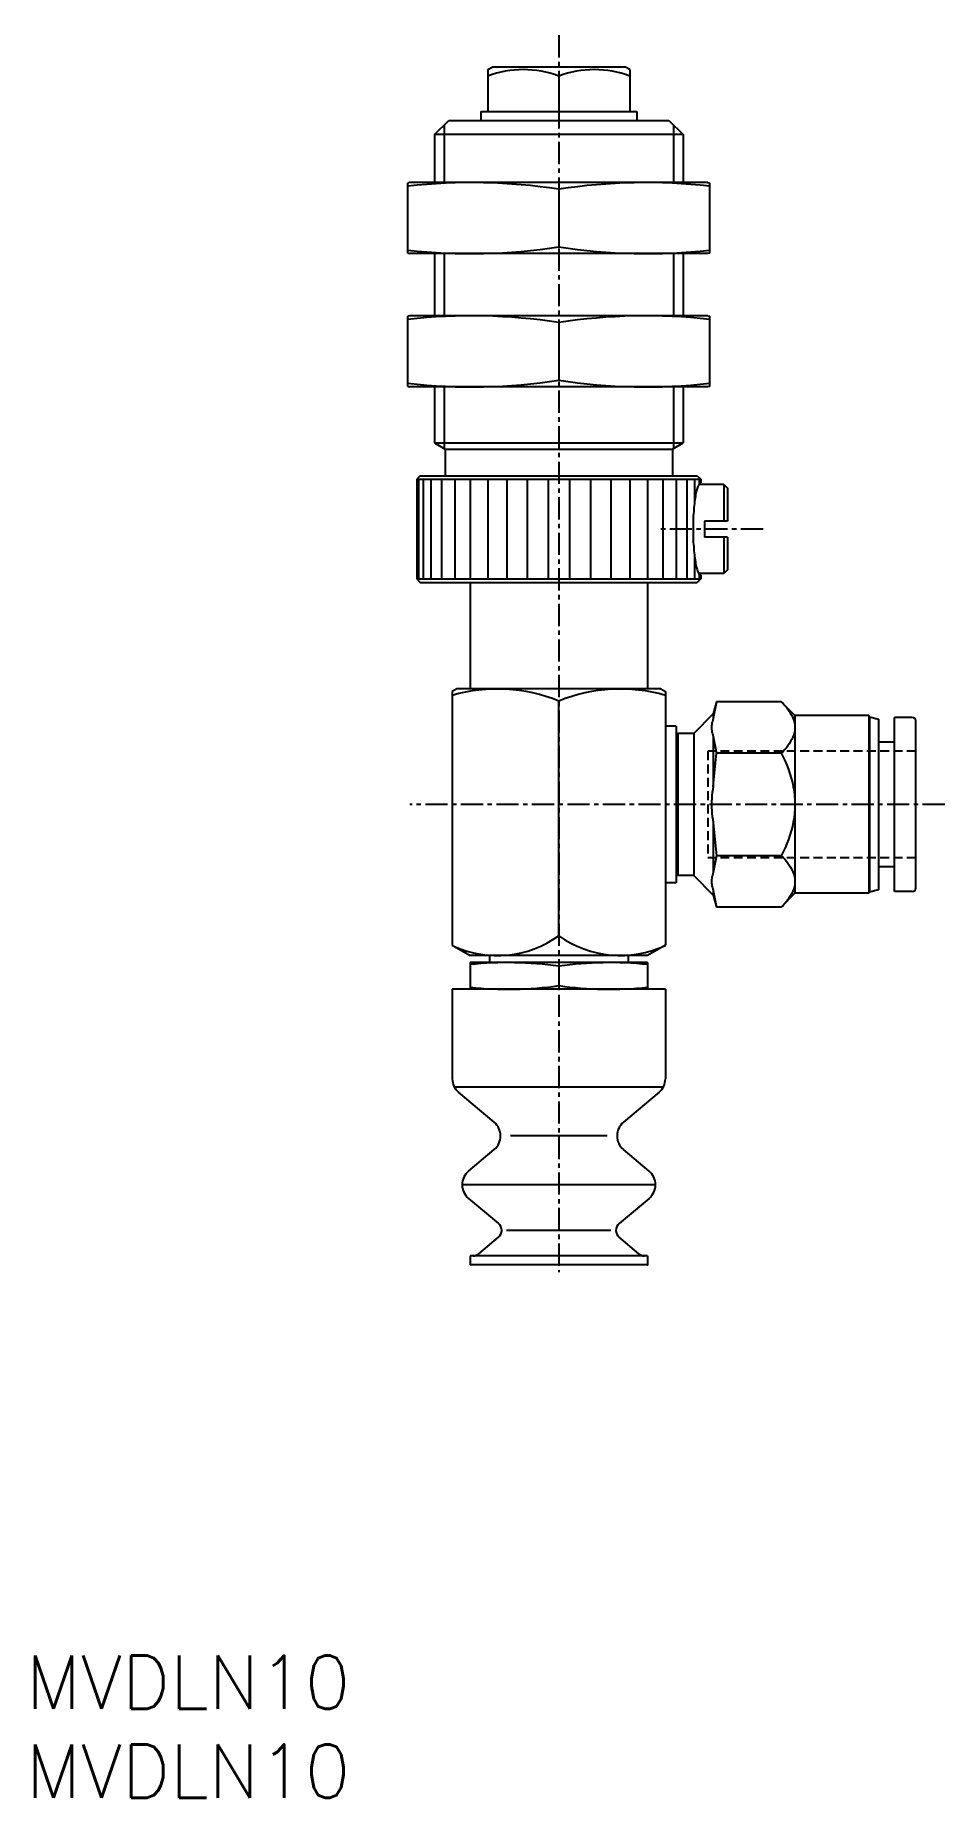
# Model space of a CAD drawing. Extents: x 0.5 to 51.7, y 0 to 99.2.
import ezdxf

# ---------------------------------------------------------------- set-up
doc = ezdxf.new("R2010")
doc.units = 0
doc.linetypes.add('CENTER', pattern=[2, 1.25, -0.25, 0.25, -0.25])
doc.linetypes.add('DASHED', pattern=[0.75, 0.5, -0.25])
doc.layers.get('0').update_dxf_attribs({"linetype": 'CONTINUOUS'})
doc.layers.add('CENTER', color=1, linetype='CENTER')
doc.styles.get("Standard").update_dxf_attribs({"font": 'txt.shx'})

# ---------------------------------------------------------------- blocks, each defined once
blk = doc.blocks.new('*U23')
at = {"color": 7, "linetype": 'CONTINUOUS'}
blk.add_text('MVDLN10', height=3, dxfattribs=at).set_placement((0, 0))
blk = doc.blocks.new('*U24')
at = {"color": 7, "linetype": 'CONTINUOUS'}
blk.add_text('MVDLN10', height=3, dxfattribs=at).set_placement((0, 5))

msp = doc.modelspace()

# ---------------------------------------------------------------- linework, layer by layer
at = {"color": 7, "linetype": 'CONTINUOUS'}
for p, q in [((26, 97.255675), (26.249984, 97.400002)), ((26, 97.255675), (26, 94.900002)), ((33.75, 97.400002), (26.249984, 97.400002)), ((34, 97.255665), (33.75, 97.400002)), ((34, 97.255665), (34, 94.900002)), ((30, 96.898399), (30, 94.900002)), ((23.00001, 93.599998), (23.80001, 94.400002)), ((23.80001, 94.400002), (36.20001, 94.400002)), ((25.60001, 94.900002), (25.60001, 94.400002)), ((25.60001, 94.900002), (34.40001, 94.900002)), ((34.40001, 94.900002), (34.40001, 94.400002)), ((36.20001, 94.400002), (37.00001, 93.600002)), ((23, 93.600002), (23, 90.900005)), ((37.00001, 93.600006), (23.00001, 93.600006)), ((23.5415, 94.141502), (23.5415, 90.900005)), ((36.45851, 94.141502), (36.45851, 90.900005)), ((37, 93.600002), (37, 90.900005)), ((21.6, 90.900009), (21.5, 90.873211)), ((21.5, 86.9268), (21.5, 90.873211)), ((38.40001, 90.900005), (21.60001, 90.900005)), ((30, 90.52087), (30, 87.27914)), ((38.40001, 90.900013), (38.50001, 90.873219)), ((38.5, 86.9268), (38.5, 90.873211)), ((21.50001, 86.926804), (21.60001, 86.900009)), ((38.40001, 86.900005), (21.60001, 86.900005)), ((23, 86.900005), (23, 83.400005)), ((23.5415, 86.900005), (23.5415, 83.400005)), ((36.45851, 86.900005), (36.45851, 83.400005)), ((37, 86.900005), (37, 83.400005)), ((38.49999, 86.926796), (38.4, 86.900002)), ((21.6, 83.400005), (21.5, 83.373211)), ((21.5, 79.4268), (21.5, 83.373211)), ((38.40001, 83.400005), (21.60001, 83.400005)), ((38.40001, 83.400009), (38.50001, 83.373215)), ((38.5, 79.4268), (38.5, 83.373211)), ((30, 83.02087), (30, 79.77914)), ((21.49999, 79.426804), (21.6, 79.400009)), ((38.40001, 79.400005), (21.60001, 79.400005)), ((23, 79.400005), (23, 76.246418)), ((23.5415, 79.400005), (23.5415, 75.933781)), ((36.45851, 79.400005), (36.45851, 75.933781)), ((37, 79.400005), (37, 76.246418)), ((38.5, 79.426796), (38.4, 79.399998)), ((23, 76.246418), (37, 76.246418)), ((23.00001, 76.246414), (23.60001, 75.900002)), ((23.60001, 75.900005), (23.60001, 74.400005)), ((23.60001, 75.900005), (36.40001, 75.900005)), ((36.40001, 75.900009), (37.00001, 76.246418)), ((36.40001, 75.900005), (36.40001, 74.400005)), ((22.20001, 74.400005), (22.00001, 74.200001)), ((22.20001, 74.400005), (37.8, 74.400005)), ((37.8, 74.399998), (38, 74.200001)), ((22, 74.200008), (38, 74.200008)), ((22, 74.200008), (22, 68.60001)), ((22.08936, 74.200008), (22.08936, 68.60001)), ((22.35542, 74.200008), (22.35542, 68.60001)), ((22.79225, 74.200008), (22.79225, 68.60001)), ((23.39009, 74.200008), (23.39009, 68.60001)), ((24.13559, 74.200008), (24.13559, 68.60001)), ((25.01208, 74.200008), (25.01208, 68.60001)), ((26, 74.200008), (26, 68.60001)), ((27.07727, 74.200008), (27.07727, 68.60001)), ((28.21983, 74.200008), (28.21983, 68.60001)), ((29.40216, 74.200008), (29.40216, 68.60001)), ((30.59784, 74.200008), (30.59784, 68.60001)), ((31.78017, 74.200008), (31.78017, 68.60001)), ((32.92273, 74.200008), (32.92273, 68.60001)), ((34, 74.200008), (34, 68.60001)), ((34.98792, 74.200008), (34.98792, 68.60001)), ((35.86441, 74.200008), (35.86441, 68.60001)), ((36.60991, 74.200008), (36.60991, 68.60001)), ((37.20775, 74.200008), (37.20775, 68.60001)), ((37.64458, 74.200008), (37.64458, 72.894123)), ((39.3, 73.900005), (37.88072, 73.900005)), ((37.91064, 74.200008), (37.91064, 73.944378)), ((38, 74.200008), (38, 74.000004)), ((39.3, 73.900005), (39.3, 71.85001)), ((39.3, 73.899998), (39.5, 73.700001)), ((39.5, 73.700008), (39.5, 71.85001)), ((38.2, 71.85001), (38.2, 70.950008)), ((39.5, 71.85001), (38.2, 71.85001)), ((39.5, 70.950008), (38.2, 70.950008)), ((39.3, 70.950008), (39.3, 68.900005)), ((39.5, 70.950008), (39.5, 69.10001)), ((37.64458, 69.905888), (37.64458, 68.60001)), ((22, 68.60001), (38, 68.60001)), ((22, 68.600002), (22.2, 68.400009)), ((38.00001, 68.599998), (37.80001, 68.399998)), ((39.3, 68.900005), (37.88072, 68.900005)), ((37.91064, 68.855633), (37.91064, 68.60001)), ((38, 68.800007), (38, 68.60001)), ((39.49999, 69.100002), (39.3, 68.900009)), ((22.20001, 68.400005), (37.8, 68.400005)), ((25, 68.400005), (25, 62.400005)), ((35, 68.400005), (35, 62.400005)), ((24, 62.255672), (24, 47.977354)), ((24.25001, 62.400002), (24.00001, 62.255665)), ((35.75, 62.400005), (24.25, 62.400005)), ((30, 48.51325), (30, 61.719767)), ((35.75001, 62.400002), (36, 62.255669)), ((36, 62.255672), (36, 47.977354)), ((38.88046, 61.6735), (38.7, 61)), ((42.5265, 61.673504), (38.88046, 61.673504)), ((42.5265, 61.673504), (43.3, 60.900002)), ((38.7, 61), (37.6, 59.9)), ((38.7, 61), (38.7, 60.73262)), ((43.3, 60.899998), (43.3, 50.899998)), ((47.46188, 60.899998), (43.3, 60.899998)), ((47.46188, 60.9), (47.5, 60.833975)), ((47.46188, 60.899998), (47.46188, 50.899998)), ((47.5, 60.833973), (47.5, 50.966026)), ((47.5, 60.833973), (48, 60.699999)), ((48, 60.700001), (48, 51.099998)), ((48.9, 51), (48.9, 60.799999)), ((49.9, 60.799999), (48.9, 60.799999)), ((50.1, 51.2), (50.1, 60.599999)), ((36, 60.299999), (36, 51.5)), ((36.6, 60.299999), (36, 60.299999)), ((36.6, 60.299999), (36.6, 51.5)), ((36.7, 59.900002), (36.6, 59.800001)), ((37.6, 59.899998), (36.7, 59.899998)), ((36.7, 59.899998), (36.7, 51.899998)), ((37.6, 59.899998), (37.6, 51.899998)), ((38.7, 59.727631), (38.7, 56.904987)), ((42.5265, 58.786751), (38.88046, 58.786751)), ((48.9, 59.399998), (48, 59.399998)), ((38.7, 54.895012), (38.7, 52.072365)), ((42.5265, 53.013248), (38.88046, 53.013248)), ((36.7, 51.900002), (36.6, 52)), ((37.6, 51.899998), (36.7, 51.899998)), ((37.6, 51.9), (38.7, 50.799999)), ((48.9, 52.399998), (48, 52.399998)), ((36.6, 51.5), (36, 51.5)), ((38.7, 51.067379), (38.7, 50.799999)), ((38.7, 50.799997), (38.88046, 50.126497)), ((43.3, 50.9), (42.5265, 50.126495)), ((47.46188, 50.899998), (43.3, 50.899998)), ((47.5, 50.966024), (47.46188, 50.899998)), ((48, 51.1), (47.5, 50.966024)), ((49.9, 51), (48.9, 51)), ((42.5265, 50.126495), (38.88046, 50.126495)), ((24, 47.977356), (25.00001, 47.400002)), ((36, 47.97736), (35, 47.400009)), ((35, 47.399998), (25, 47.399998)), ((35, 47), (25, 47)), ((25, 47), (25, 45.5)), ((26.10001, 47.4), (26.10001, 47)), ((30, 46.79274), (30, 45.70726)), ((33.89999, 47.4), (33.89999, 47)), ((35, 47), (35, 45.5)), ((36, 45.5), (24, 45.5)), ((24, 45.5), (24, 40.466309)), ((36, 45.5), (36, 40.466309)), ((35.88463, 40), (24.11537, 40)), ((26.36439, 38.016049), (24.35721, 39.700268)), ((35.64279, 39.70026), (33.63562, 38.016042)), ((32.72269, 37.25), (27.27733, 37.25)), ((24.91293, 35.266043), (26.36438, 36.483957)), ((35.08707, 35.266045), (33.63561, 36.483963)), ((35.44427, 34.5), (24.55573, 34.5)), ((24.91294, 33.733965), (26.60581, 32.313479)), ((35.08706, 33.733953), (33.3942, 32.313472)), ((32.93773, 31.93045), (27.06227, 31.93045)), ((25.49693, 30.616974), (26.6058, 31.547425)), ((34.50307, 30.616986), (33.3942, 31.547437)), ((35, 30.5), (25, 30.5)), ((25, 30.5), (25, 30)), ((35, 30), (25, 30)), ((35, 30.5), (35, 30))]:
    msp.add_line(p, q, dxfattribs=at)
at = {"color": 3, "linetype": 'DASHED'}
for p, q in [((38.4, 58.899998), (38.4, 52.899998)), ((50.1, 58.899998), (38.4, 58.899998)), ((50.1, 52.899998), (38.4, 52.899998))]:
    msp.add_line(p, q, dxfattribs=at)
at = {"color": 7, "linetype": 'CONTINUOUS'}
for points in [[(38, 74.000004, 0.04912685), (37.91527, 73.950582, 0.04912685), (37.83381, 73.803144, 0.04912685), (37.75872, 73.563354, 0.04912685), (37.69291, 73.240428, 0.04912685), (37.6389, 72.846775, 0.04912685), (37.59877, 72.397524, 0.04912685), (37.57406, 71.909939, 0.04912685), (37.56571, 71.402757, 0.04912685), (37.57406, 70.89547, 0.04912685), (37.59877, 70.407572, 0.04912685), (37.6389, 69.957812, 0.04912685), (37.69291, 69.563475, 0.04912685), (37.75872, 69.239715, 0.04912685), (37.83381, 68.998973, 0.04912685), (37.91527, 68.850502, 0.04912685), (38, 68.800007, -1)], [(42.5265, 61.673504, -0.1033037), (43.18215, 60.774144, -0.21661126), (43.18219, 59.686206, -0.1033237), (42.5265, 58.786751)], [(38.7, 60.73262, 0.060459465), (38.61192, 60.40173, 0.069407572), (38.61189, 60.058706, 0.060493448), (38.7, 59.727631)], [(42.5265, 58.786751, -0.076015528), (43.20395, 56.900097, -0.096022704), (43.20403, 54.900329, -0.07603465), (42.5265, 53.013248)], [(38.7, 56.904987, 0.032377862), (38.61133, 56.237274, 0.033596582), (38.61132, 55.562859, 0.032384466), (38.7, 54.895012)], [(42.5265, 53.013248, -0.10330375), (43.18215, 52.113889, -0.2166107), (43.18219, 51.025955, -0.10332411), (42.5265, 50.126495)], [(38.7, 52.072365, 0.06045957), (38.61192, 51.741476, 0.069407382), (38.61189, 51.398455, 0.060493572), (38.7, 51.067379)]]:
    msp.add_lwpolyline(points, format="xyb", dxfattribs=at)
for points in [[(38.88046, 61.673504), (38.79023, 61.203062), (38.7, 60.73262)], [(38.7, 59.727631), (38.79023, 59.257191), (38.88046, 58.786751)], [(38.7, 56.904987), (38.79023, 57.845869), (38.88046, 58.786751)], [(38.7, 54.895012), (38.79023, 53.95413), (38.88046, 53.013248)], [(38.88046, 53.013248), (38.79023, 52.542807), (38.7, 52.072365)], [(38.7, 51.067379), (38.79023, 50.596937), (38.88046, 50.126495)]]:
    msp.add_lwpolyline(points, dxfattribs=at)
for centre, radius, start, end in [((28, 91.478954), 5.776709, 69.743846, 110.25615), ((32, 91.478954), 5.776709, 69.743848, 110.25615), ((25.09253, 58.949625), 31.950384, 81.164573, 96.456027), ((34.90749, 58.949625), 31.950384, 83.543978, 98.835432), ((25.09253, 118.8504), 31.950384, 263.54397, 278.83543), ((34.90749, 118.8504), 31.950384, 261.16457, 276.45603), ((25.09253, 51.449621), 31.950384, 81.164573, 96.456027), ((34.90749, 51.449621), 31.950384, 83.543978, 98.835432), ((25.09253, 111.3504), 31.950384, 263.54397, 278.83543), ((34.90749, 111.3504), 31.950384, 261.16457, 276.45603), ((26.5359, 53.239416), 9.160586, 67.780687, 106.07093), ((33.46411, 53.239416), 9.160586, 73.929071, 112.21931), ((49.9, 60.599999), 0.2, 0, 90), ((49.9, 51.2), 0.2, 270, 0), ((26.5359, 53.346258), 5.946256, 245.63141, 305.6314), ((33.46411, 53.346258), 5.946256, 234.3686, 295.24373), ((27.11325, 26.792717), 20.207283, 81.786795, 96.002885), ((32.88676, 26.792717), 20.207283, 83.997113, 98.213195), ((27.11325, 65.707287), 20.207283, 263.99711, 278.2132), ((32.88676, 65.707287), 20.207283, 261.7868, 276.00289), ((25, 40.466309), 1, 180, 230.00001), ((35, 40.466309), 1, 309.99999, 0), ((25.7216, 37.25), 1, 309.99999, 50.000003), ((34.2784, 37.25), 1, 130, 230.00001), ((25.55573, 34.5), 1, 129.99999, 230.00001), ((34.44427, 34.5), 1, 309.99999, 50.000013), ((26.28441, 31.93045), 0.5, 309.99999, 50.000013), ((33.71559, 31.93045), 0.5, 129.99999, 230.00001), ((25.17554, 31), 0.5, 270, 310.00001), ((34.82446, 31), 0.5, 229.99998, 270)]:
    msp.add_arc(centre, radius, start, end, dxfattribs=at)
msp.add_point((35, 30), dxfattribs=at)
at = {"layer": 'CENTER', "color": 1, "linetype": 'CENTER'}
for p, q in [((30, 99.191925), (30, 29.57177)), ((41.5, 71.400005), (35.56572, 71.400005)), ((51.73499, 55.9), (21.61746, 55.9))]:
    msp.add_line(p, q, dxfattribs=at)

# ---------------------------------------------------------------- block references
at = {"color": 7, "linetype": 'CONTINUOUS'}
for name in ['*U24', '*U23']:
    msp.add_blockref(name, (0, 0), dxfattribs=at)

doc.saveas('drawing.dxf')
